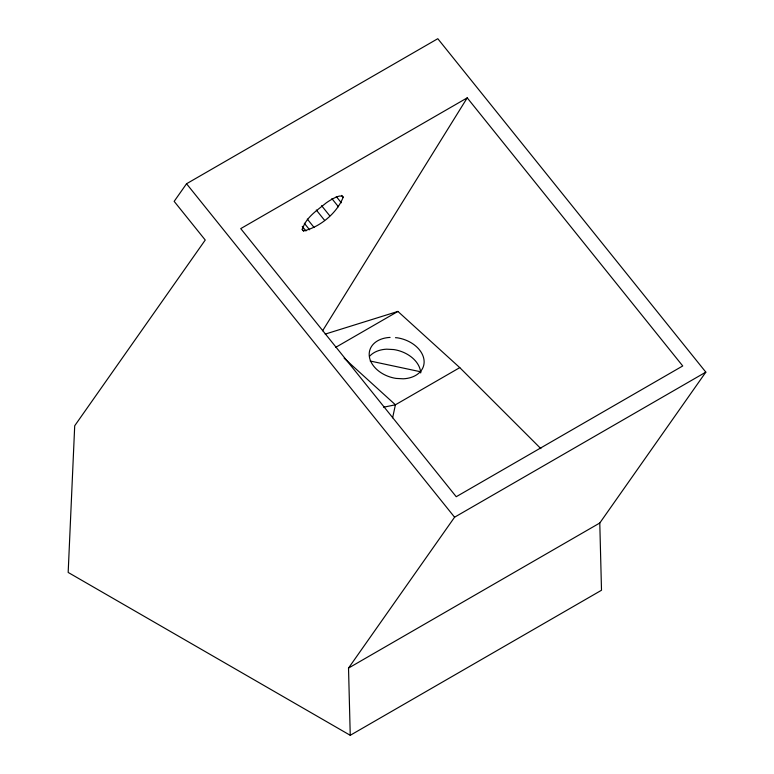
<?xml version="1.0" encoding="UTF-8"?>
<svg xmlns="http://www.w3.org/2000/svg" width="774" height="774" viewBox="0 0 774 774"><rect width="100%" height="100%" fill="white"/><g stroke="black" fill="none" stroke-linecap="round" stroke-linejoin="round"><path stroke-width="1.16" d="M343.172 197.254C336.932 213.189 320.107 227.024 303.495 230.971L302.344 229.781C305.275 217.784 317.263 210.257 326.328 202.798A26.239 6.327 -40.1 0 1 339.544 196.064L342.011 196.064L343.172 197.254L341.682 195.406M392.621 417.796L395.417 404.792L459.775 367.631L540.891 448.659M322.613 330.779L467.225 97.853L682.736 365.957L456.234 496.724L240.724 228.62L467.225 97.853M186.544 183.757L174.16 201.366L205.245 240.037L74.71 425.758L68.17 572.441L350.245 735.3L601.504 590.252L599.782 523.011L705.83 372.139L437.794 38.7L186.544 183.757L454.58 517.206L348.523 668.078L350.245 735.3M335.626 347.391L397.904 311.429L459.775 367.631M454.58 517.206L705.83 372.139M348.523 668.078L599.782 523.011M325.196 334.107L397.904 311.429M383.594 407.211L395.417 404.792L344.149 358.217M395.466 337.706L397.197 337.793A28.009 19.998 16.2 0 1 423.959 359.571A28.009 19.998 16.2 0 1 403.244 378.805L396.114 378.418A28.009 19.998 16.2 0 1 369.362 356.65A28.009 19.998 16.2 0 1 390.077 337.416M370.185 361.023L420.95 371.849M336.293 196.548L341.324 202.798M331.901 198.647L338.441 206.774M321.587 205.661L329.753 215.811M316.305 210.025L324.529 220.251M307.317 219.071L314.08 227.488M304.317 223.251L309.571 229.781M302.228 226.327L305.962 230.971M302.015 229.123L303.495 230.971M369.73 356.127A28.009 19.998 16.2 0 1 386.661 349.18L393.792 349.567A28.009 19.998 16.2 0 1 420.698 372.962"/></g></svg>
